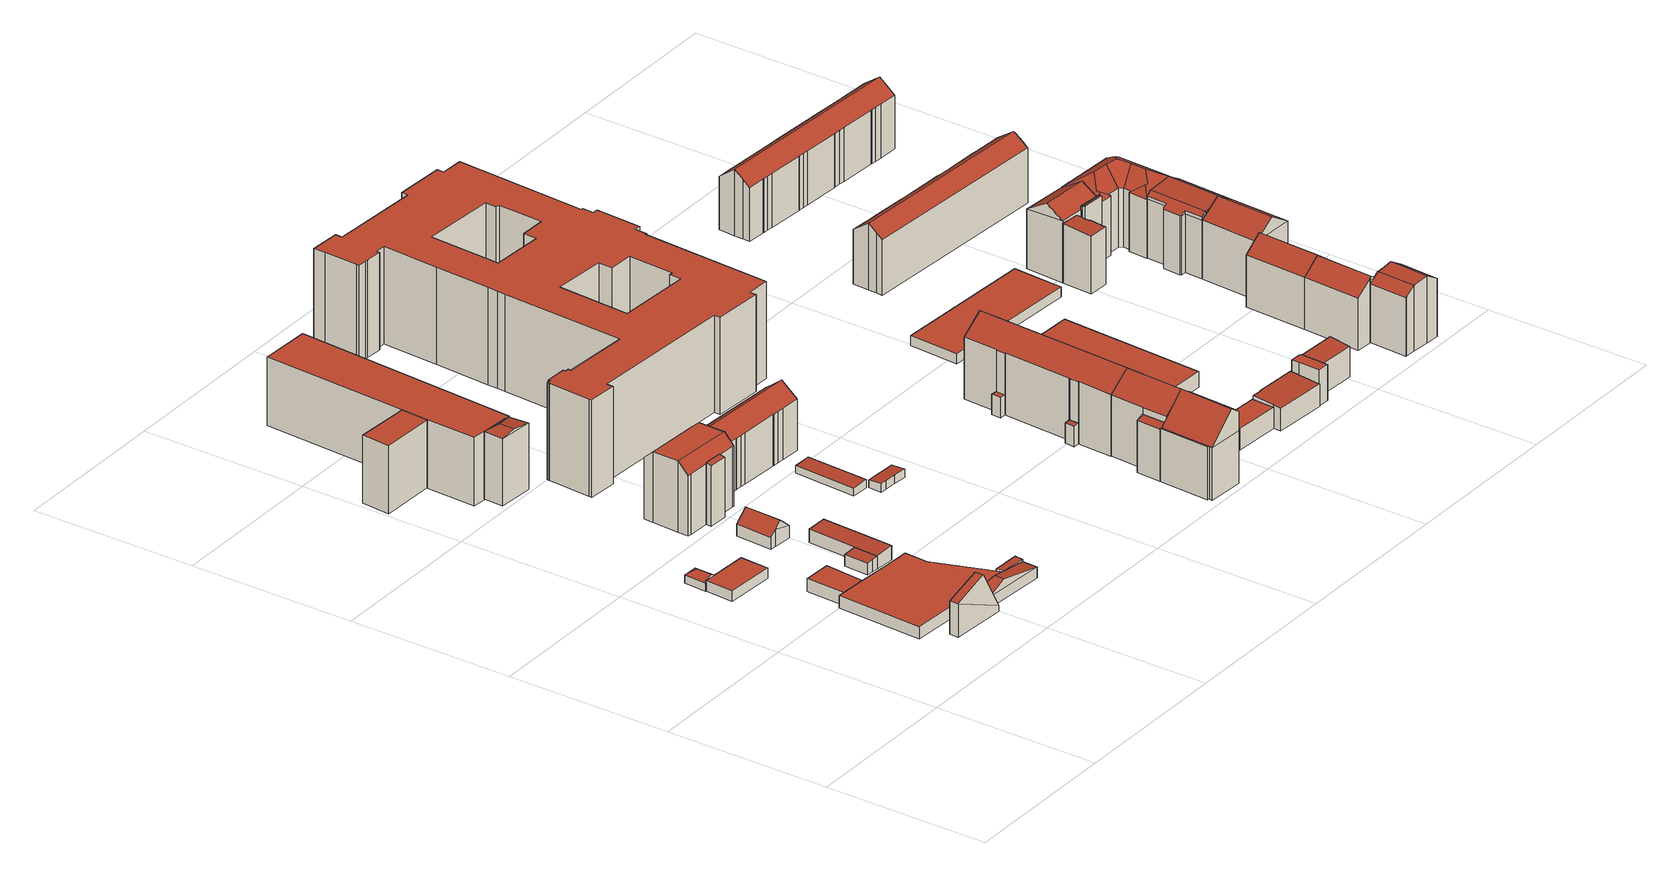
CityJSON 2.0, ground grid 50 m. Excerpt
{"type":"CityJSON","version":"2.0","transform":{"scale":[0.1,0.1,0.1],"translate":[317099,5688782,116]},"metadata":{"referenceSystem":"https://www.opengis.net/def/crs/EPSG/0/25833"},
"CityObjects":{
"building1":{"type":"Building","attributes":{"Dachtyp_tdc":"tdcFreeFormRoof","Gemeindeschluessel":14713000,"Dachneigung":32.57,"QualitaetDacherkennung":17,"Geometrietyp2DReferenz":"3000","function":"31001_2000","roofType":"5000","measuredHeight":3.95},"geometry":[{"type":"MultiSurface","lod":"2","boundaries":[[[0,1,2,3]],[[1,4,5,2]],[[4,6,7,5]],[[6,0,3,7]],[[8,9,6,4]],[[8,4,1]],[[9,8,1,0]],[[9,0,6]],[[3,2,5,7]]],"semantics":{"surfaces":[{"type":"WallSurface"},{"type":"RoofSurface"},{"type":"GroundSurface"}],"values":[0,0,0,0,1,0,1,1,2]}}]},
"building2":{"type":"Building","attributes":{"Dachtyp_tdc":"tdcPolyFlatRoof","Gemeindeschluessel":14713000,"Dachneigung":0,"QualitaetDacherkennung":56,"Geometrietyp2DReferenz":"3000","function":"31001_2000","roofType":"1000","measuredHeight":3.11},"geometry":[{"type":"MultiSurface","lod":"2","boundaries":[[[10,11,12,13]],[[11,14,15,12]],[[14,16,17,15]],[[16,18,19,17]],[[18,10,13,19]],[[18,16,14,11,10]],[[13,12,15,17,19]]],"semantics":{"surfaces":[{"type":"WallSurface"},{"type":"RoofSurface"},{"type":"GroundSurface"}],"values":[0,0,0,0,0,1,2]}}]},
"building3":{"type":"Building","attributes":{"Dachtyp_tdc":"tdcGableRoof","Gemeindeschluessel":14713000,"Dachneigung":61.95,"QualitaetDacherkennung":4,"Geometrietyp2DReferenz":"3000","function":"31001_9998","roofType":"3100","measuredHeight":13.8},"geometry":[{"type":"MultiSurface","lod":"2","boundaries":[[[20,21,22,23]],[[21,24,25,22]],[[24,26,27,25]],[[26,20,23,27]],[[24,21,28]],[[20,26,29]],[[21,20,29,28]],[[26,24,28,29]],[[23,22,25,27]]],"semantics":{"surfaces":[{"type":"WallSurface"},{"type":"RoofSurface"},{"type":"GroundSurface"}],"values":[0,0,0,0,0,0,1,1,2]}}]},
"building4":{"type":"Building","attributes":{"Dachtyp_tdc":"tdcPolyFlatRoof","Gemeindeschluessel":14713000,"Dachneigung":0,"QualitaetDacherkennung":94,"Geometrietyp2DReferenz":"3000","function":"31001_2000","roofType":"1000","measuredHeight":3.96},"geometry":[{"type":"MultiSurface","lod":"2","boundaries":[[[30,31,32,33]],[[31,34,35,32]],[[34,36,37,35]],[[36,30,33,37]],[[36,34,31,30]],[[33,32,35,37]]],"semantics":{"surfaces":[{"type":"WallSurface"},{"type":"RoofSurface"},{"type":"GroundSurface"}],"values":[0,0,0,0,1,2]}}]},
"building5":{"type":"Building","attributes":{"Dachtyp_tdc":"tdcPolyFlatRoof","Gemeindeschluessel":14713000,"Dachneigung":0,"QualitaetDacherkennung":22,"Geometrietyp2DReferenz":"3000","function":"31001_2000","roofType":"1000","measuredHeight":3.74},"geometry":[{"type":"MultiSurface","lod":"2","boundaries":[[[38,39,40,41]],[[39,42,43,40]],[[42,44,45,43]],[[44,46,47,45]],[[46,48,49,47]],[[48,50,51,49]],[[50,52,53,51]],[[52,54,55,53]],[[54,56,57,55]],[[56,38,41,57]],[[56,54,52,50,48,46,44,42,39,38]],[[41,40,43,45,47,49,51,53,55,57]]],"semantics":{"surfaces":[{"type":"WallSurface"},{"type":"RoofSurface"},{"type":"GroundSurface"}],"values":[0,0,0,0,0,0,0,0,0,0,1,2]}}]},
"building6":{"type":"Building","attributes":{"Gemeindeschluessel":14713000,"Geometrietyp2DReferenz":"3000","function":"31001_2000","roofType":"9999"},"children":["building6-1","building6-2"]},
"building6-1":{"type":"BuildingPart","attributes":{"Dachtyp_tdc":"tdcPolyFlatRoof","Dachneigung":5.14,"QualitaetDacherkennung":52,"Geometrietyp2DReferenz":"3000","roofType":"2100","measuredHeight":4.21},"parents":["building6"],"geometry":[{"type":"MultiSurface","lod":"2","boundaries":[[[58,59,60,61,62]],[[63,64,65,66,67]],[[64,58,62,65]],[[64,63,59,58]],[[62,61,66,65]],[[67,60,59,63]],[[67,66,61,60]]],"semantics":{"surfaces":[{"type":"WallSurface"},{"type":"RoofSurface"},{"type":"GroundSurface"},{"type":"ClosureSurface"}],"values":[0,0,0,1,2,0,3]}}]},
"building6-2":{"type":"BuildingPart","attributes":{"Dachtyp_tdc":"tdcHipAndGableRoof","Dachneigung":10.77,"QualitaetDacherkennung":14,"Geometrietyp2DReferenz":"3000","roofType":"5000","measuredHeight":5.88},"parents":["building6"],"geometry":[{"type":"MultiSurface","lod":"2","boundaries":[[[68,67,66,69]],[[60,70,71,61]],[[70,72,73,71]],[[72,68,69,73]],[[60,74,75,76]],[[77,78,76,75]],[[60,76,78,70]],[[70,78,77,72]],[[72,77,75,68]],[[68,75,74,67]],[[67,74,60]],[[69,66,61,71,73]],[[61,66,67,60]]],"semantics":{"surfaces":[{"type":"WallSurface"},{"type":"RoofSurface"},{"type":"GroundSurface"},{"type":"ClosureSurface"}],"values":[0,0,0,0,1,1,1,0,0,0,0,2,3]}}]},
"building7":{"type":"Building","attributes":{"Gemeindeschluessel":14713000,"Geometrietyp2DReferenz":"3000","function":"31001_2000","roofType":"9999"},"children":["building7-1","building7-2"]},
"building7-1":{"type":"BuildingPart","attributes":{"Dachtyp_tdc":"tdcPolyFlatRoof","Dachneigung":4.94,"QualitaetDacherkennung":65,"Geometrietyp2DReferenz":"3000","roofType":"2100","measuredHeight":3.86},"parents":["building7"],"geometry":[{"type":"MultiSurface","lod":"2","boundaries":[[[79,80,81,82]],[[80,83,84,81]],[[83,85,86,84]],[[87,79,82,88]],[[87,85,83,80,79]],[[82,81,84,86,88]],[[88,86,85,87]]],"semantics":{"surfaces":[{"type":"WallSurface"},{"type":"RoofSurface"},{"type":"GroundSurface"},{"type":"ClosureSurface"}],"values":[0,0,0,0,1,2,3]}}]},
"building7-2":{"type":"BuildingPart","attributes":{"Dachtyp_tdc":"tdcPolyFlatRoof","Dachneigung":3.93,"QualitaetDacherkennung":66,"Geometrietyp2DReferenz":"3000","roofType":"2100","measuredHeight":4.31},"parents":["building7"],"geometry":[{"type":"MultiSurface","lod":"2","boundaries":[[[89,90,91,86,85]],[[90,92,93,91]],[[92,94,95,93]],[[94,96,97,95]],[[96,98,87,88,97]],[[98,96,94,92,90,89]],[[86,91,93,95,97,88]],[[85,87,98,89]],[[85,86,88,87]]],"semantics":{"surfaces":[{"type":"WallSurface"},{"type":"RoofSurface"},{"type":"GroundSurface"},{"type":"ClosureSurface"}],"values":[0,0,0,0,0,1,2,0,3]}}]},
"building8":{"type":"Building","attributes":{"name":"Justizzentrum","Dachtyp_tdc":"tdcHipAndGableRoof","Gemeindeschluessel":14713000,"Dachneigung":10.29,"QualitaetDacherkennung":26,"Geometrietyp2DReferenz":"3000","function":"31001_3015","roofType":"5000","measuredHeight":20.93},"geometry":[{"type":"MultiSurface","lod":"2","boundaries":[[[99,100,101,102]],[[100,103,104,101]],[[103,105,106,104]],[[105,99,102,106]],[[103,100,107]],[[99,105,108]],[[100,99,108,107]],[[105,103,107,108]],[[102,101,104,106]]],"semantics":{"surfaces":[{"type":"WallSurface"},{"type":"RoofSurface"},{"type":"GroundSurface"}],"values":[0,0,0,0,1,0,1,1,2]}}]},
"building9":{"type":"Building","attributes":{"Dachtyp_tdc":"tdcFreeFormRoof","Gemeindeschluessel":14713000,"Dachneigung":41.5,"QualitaetDacherkennung":89,"Geometrietyp2DReferenz":"3000","function":"31001_9998","roofType":"5000","measuredHeight":6.89},"geometry":[{"type":"MultiSurface","lod":"2","boundaries":[[[109,110,111,112]],[[110,113,114,111]],[[113,115,116,114]],[[115,117,118,116]],[[117,119,120,118]],[[119,109,112,120]],[[109,119,121,122]],[[110,122,121,117,115,113]],[[110,109,122]],[[119,117,121]],[[112,111,114,116,118,120]]],"semantics":{"surfaces":[{"type":"WallSurface"},{"type":"RoofSurface"},{"type":"GroundSurface"}],"values":[0,0,0,0,0,0,1,1,0,0,2]}}]},
"building10":{"type":"Building","attributes":{"name":"Justizzentrum","Gemeindeschluessel":14713000,"Geometrietyp2DReferenz":"3000","function":"31001_3015","roofType":"9999"},"children":["building10-1","building10-2"]},
"building10-1":{"type":"BuildingPart","attributes":{"Dachtyp_tdc":"tdcPolyFlatRoof","Dachneigung":0,"QualitaetDacherkennung":69,"Geometrietyp2DReferenz":"3000","roofType":"1000","measuredHeight":20.35},"parents":["building10"],"geometry":[{"type":"MultiSurface","lod":"2","boundaries":[[[123,124,125,126]],[[124,127,128,125]],[[127,129,130,128]],[[131,129,127,124,123,132]],[[133,126,125,128,130,134]],[[126,133,132,123]],[[134,130,129,131]],[[133,134,131,132]]],"semantics":{"surfaces":[{"type":"WallSurface"},{"type":"RoofSurface"},{"type":"GroundSurface"},{"type":"ClosureSurface"}],"values":[0,0,0,1,2,3,3,3]}}]},
"building10-2":{"type":"BuildingPart","attributes":{"Dachtyp_tdc":"tdcPolyFlatRoof","Dachneigung":0,"QualitaetDacherkennung":74,"Geometrietyp2DReferenz":"3000","roofType":"1000","measuredHeight":20.53},"parents":["building10"],"geometry":[{"type":"MultiSurface","lod":"2","boundaries":[[[100,135,136,137]],[[135,138,123,126,136]],[[139,140,141,130,129]],[[140,142,143,141]],[[142,144,145,143]],[[144,100,137,145]],[[144,142,140,139,146,147,138,135,100]],[[137,136,126,133,134,130,141,143,145]],[[132,123,138,147]],[[132,133,126,123]],[[131,132,147,146]],[[131,134,133,132]],[[129,131,146,139]],[[129,130,134,131]]],"semantics":{"surfaces":[{"type":"WallSurface"},{"type":"RoofSurface"},{"type":"GroundSurface"},{"type":"ClosureSurface"}],"values":[0,0,0,0,0,0,1,2,0,3,0,3,0,3]}}]},
"building11":{"type":"Building","attributes":{"Gemeindeschluessel":14713000,"Geometrietyp2DReferenz":"3000","function":"31001_9998","roofType":"9999"},"children":["building11-1","building11-2"]},
"building11-1":{"type":"BuildingPart","attributes":{"Dachtyp_tdc":"tdcPolyFlatRoof","Dachneigung":16.47,"QualitaetDacherkennung":40,"Geometrietyp2DReferenz":"3000","roofType":"2100","measuredHeight":18.53},"parents":["building11"],"geometry":[{"type":"MultiSurface","lod":"2","boundaries":[[[148,149,150,151]],[[149,152,150]],[[153,154,155,156,157]],[[154,148,151,155]],[[154,153,149,148]],[[151,150,156,155]],[[157,152,149,153]],[[157,156,150,152]]],"semantics":{"surfaces":[{"type":"WallSurface"},{"type":"RoofSurface"},{"type":"GroundSurface"},{"type":"ClosureSurface"}],"values":[0,0,0,0,1,2,0,3]}}]},
"building11-2":{"type":"BuildingPart","attributes":{"Dachtyp_tdc":"tdcCutGableRoof","Dachneigung":1.04,"QualitaetDacherkennung":56,"Geometrietyp2DReferenz":"3000","roofType":"9999","measuredHeight":21.29},"parents":["building11"],"geometry":[{"type":"MultiSurface","lod":"2","boundaries":[[[158,159,160,161]],[[159,162,163,160]],[[162,157,156,163]],[[152,164,165,150]],[[164,166,167,165]],[[166,168,169,167]],[[168,170,171,169]],[[170,172,173,171]],[[172,174,175,173]],[[174,176,177,175]],[[176,178,179,177]],[[178,180,181,179]],[[180,182,183,181]],[[182,184,185,183]],[[184,158,161,185]],[[180,178,176,174,172,170]],[[168,166,164,152,157,162,159,158,184]],[[170,168,184,182,180]],[[161,160,163,156,150,165,167,169,171,173,175,177,179,181,183,185]],[[152,150,156,157]]],"semantics":{"surfaces":[{"type":"WallSurface"},{"type":"RoofSurface"},{"type":"GroundSurface"},{"type":"ClosureSurface"}],"values":[0,0,0,0,0,0,0,0,0,0,0,0,0,0,0,1,1,1,2,3]}}]},
"building12":{"type":"Building","attributes":{"Dachtyp_tdc":"tdcGableRoof","Gemeindeschluessel":14713000,"Dachneigung":37.28,"QualitaetDacherkennung":69,"Geometrietyp2DReferenz":"3000","function":"31001_9998","roofType":"3100","measuredHeight":19.17},"geometry":[{"type":"MultiSurface","lod":"2","boundaries":[[[186,187,188,189]],[[187,190,191,188]],[[190,192,193,191]],[[192,194,195,193]],[[194,196,197,195]],[[196,198,199,197]],[[198,200,201,199]],[[200,202,203,201]],[[202,204,205,203]],[[204,206,207,205]],[[206,208,209,207]],[[208,210,211,209]],[[210,212,213,211]],[[212,214,215,213]],[[214,216,217,215]],[[216,186,189,217]],[[212,210,208,206,204,202]],[[202,200,198,196,194,192,190,187,186,216,214,212]],[[189,188,191,193,195,197,199,201,203,205,207,209,211,213,215,217]]],"semantics":{"surfaces":[{"type":"WallSurface"},{"type":"RoofSurface"},{"type":"GroundSurface"}],"values":[0,0,0,0,0,0,0,0,0,0,0,0,0,0,0,0,1,1,2]}}]},
"building13":{"type":"Building","attributes":{"Dachtyp_tdc":"tdcPolyFlatRoof","Gemeindeschluessel":14713000,"Dachneigung":2.73,"QualitaetDacherkennung":81,"Geometrietyp2DReferenz":"3000","function":"31001_9998","roofType":"2100","measuredHeight":2.54},"geometry":[{"type":"MultiSurface","lod":"2","boundaries":[[[218,219,220,221]],[[219,222,223,220]],[[222,224,225,223]],[[224,218,221,225]],[[224,222,219,218]],[[221,220,223,225]]],"semantics":{"surfaces":[{"type":"WallSurface"},{"type":"RoofSurface"},{"type":"GroundSurface"}],"values":[0,0,0,0,1,2]}}]},
"building14":{"type":"Building","attributes":{"Dachtyp_tdc":"tdcPolyFlatRoof","Gemeindeschluessel":14713000,"Dachneigung":4.47,"QualitaetDacherkennung":65,"Geometrietyp2DReferenz":"3000","function":"31001_9998","roofType":"2100","measuredHeight":2.62},"geometry":[{"type":"MultiSurface","lod":"2","boundaries":[[[226,227,228,229]],[[227,230,231,228]],[[230,232,233,231]],[[232,234,235,233]],[[234,236,237,235]],[[236,226,229,237]],[[236,234,232,230,227,226]],[[229,228,231,233,235,237]]],"semantics":{"surfaces":[{"type":"WallSurface"},{"type":"RoofSurface"},{"type":"GroundSurface"}],"values":[0,0,0,0,0,0,1,2]}}]},
"building15":{"type":"Building","attributes":{"name":"Land- und Amtsgericht","Dachtyp_tdc":"tdcPolyFlatRoof","Gemeindeschluessel":14713000,"Dachneigung":0,"QualitaetDacherkennung":39,"Geometrietyp2DReferenz":"3000","function":"31001_3015","roofType":"1000","measuredHeight":29.08},"geometry":[{"type":"MultiSurface","lod":"2","boundaries":[[[238,239,240,241]],[[239,242,243,240]],[[242,244,245,243]],[[244,246,247,245]],[[246,248,249,247]],[[248,250,251,249]],[[252,253,254,255]],[[253,256,257,254]],[[256,258,259,257]],[[258,260,261,259]],[[260,262,263,261]],[[262,264,265,263]],[[264,266,267,265]],[[266,252,255,267]],[[250,268,269,251]],[[268,270,271,269]],[[270,272,273,271]],[[272,274,275,273]],[[274,276,277,275]],[[276,278,279,277]],[[278,280,281,279]],[[282,283,284,285]],[[283,286,287,284]],[[286,288,289,287]],[[288,290,291,289]],[[290,292,293,291]],[[292,294,295,293]],[[294,296,297,295]],[[296,282,285,297]],[[280,298,299,281]],[[298,300,301,299]],[[300,302,303,301]],[[302,304,305,303]],[[304,306,307,305]],[[306,308,309,307]],[[308,310,311,309]],[[310,312,313,311]],[[312,314,315,313]],[[314,316,317,315]],[[316,318,319,317]],[[318,320,321,319]],[[320,322,323,321]],[[322,324,325,323]],[[324,326,327,325]],[[326,328,329,327]],[[328,330,331,329]],[[330,332,333,331]],[[332,334,335,333]],[[334,336,337,335]],[[336,338,339,337]],[[338,340,341,339]],[[340,342,343,341]],[[342,344,345,343]],[[344,346,347,345]],[[346,348,349,347]],[[348,350,351,349]],[[350,352,353,351]],[[352,354,355,353]],[[354,356,357,355]],[[356,358,359,357]],[[358,360,361,359]],[[360,362,363,361]],[[362,238,241,363]],[[362,360,358,356,354,352,350,348,346,344,342,340,338,336,334,332,330,328,326,324,322,320,318,316,314,312,310,308,306,304,302,300,298,280,278,276,274,272,270,268,250,248,246,244,242,239,238],[282,296,294,292,290,288,286,283],[252,266,264,262,260,258,256,253]],[[241,240,243,245,247,249,251,269,271,273,275,277,279,281,299,301,303,305,307,309,311,313,315,317,319,321,323,325,327,329,331,333,335,337,339,341,343,345,347,349,351,353,355,357,359,361,363],[255,254,257,259,261,263,265,267],[285,284,287,289,291,293,295,297]]],"semantics":{"surfaces":[{"type":"WallSurface"},{"type":"RoofSurface"},{"type":"GroundSurface"}],"values":[0,0,0,0,0,0,0,0,0,0,0,0,0,0,0,0,0,0,0,0,0,0,0,0,0,0,0,0,0,0,0,0,0,0,0,0,0,0,0,0,0,0,0,0,0,0,0,0,0,0,0,0,0,0,0,0,0,0,0,0,0,0,0,1,2]}}]},
"building16":{"type":"Building","attributes":{"Gemeindeschluessel":14713000,"Geometrietyp2DReferenz":"3000","function":"31001_9998","roofType":"9999"},"children":["building16-1","building16-2","building16-3","building16-4"]},
"building16-1":{"type":"BuildingPart","attributes":{"Dachtyp_tdc":"tdcPolyFlatRoof","Dachneigung":0,"QualitaetDacherkennung":53,"Geometrietyp2DReferenz":"3000","roofType":"1000","measuredHeight":15.8},"parents":["building16"],"geometry":[{"type":"MultiSurface","lod":"2","boundaries":[[[364,365,366,367]],[[364,368,369,365]],[[368,370,371,369]],[[370,368,364,367]],[[366,365,369,371]],[[370,367,366,371]]],"semantics":{"surfaces":[{"type":"WallSurface"},{"type":"RoofSurface"},{"type":"GroundSurface"},{"type":"ClosureSurface"}],"values":[0,0,0,1,2,3]}}]},
"building16-2":{"type":"BuildingPart","attributes":{"Dachtyp_tdc":"tdcPolyFlatRoof","Dachneigung":39.69,"QualitaetDacherkennung":73,"Geometrietyp2DReferenz":"3000","roofType":"2100","measuredHeight":21.31},"parents":["building16"],"geometry":[{"type":"MultiSurface","lod":"2","boundaries":[[[372,373,374,375]],[[376,377,378,379]],[[376,372,375,377]],[[376,379,373,372]],[[375,374,378,377]],[[379,378,374,373]]],"semantics":{"surfaces":[{"type":"WallSurface"},{"type":"RoofSurface"},{"type":"GroundSurface"},{"type":"ClosureSurface"}],"values":[0,0,0,1,2,3]}}]},
"building16-3":{"type":"BuildingPart","attributes":{"Dachtyp_tdc":"tdcGableRoof","Dachneigung":43.77,"QualitaetDacherkennung":43,"Geometrietyp2DReferenz":"3000","roofType":"3100","measuredHeight":23.69},"parents":["building16"],"geometry":[{"type":"MultiSurface","lod":"2","boundaries":[[[370,380,381,371]],[[382,383,384,385]],[[383,386,387,384]],[[386,367,366,387]],[[367,386,388,389,370]],[[390,391,389,388,392]],[[382,393,390,392,383]],[[383,392,388,386]],[[370,389,391,394,380]],[[366,371,381,385,384,387]],[[370,371,366,367]],[[385,381,380,382]],[[390,393,394,391]],[[380,394,393,382]]],"semantics":{"surfaces":[{"type":"WallSurface"},{"type":"RoofSurface"},{"type":"GroundSurface"},{"type":"ClosureSurface"}],"values":[0,0,0,0,1,1,0,0,0,2,3,3,0,3]}}]},
"building16-4":{"type":"BuildingPart","attributes":{"Dachtyp_tdc":"tdcFreeFormRoof","Dachneigung":54.14,"QualitaetDacherkennung":86,"Geometrietyp2DReferenz":"3000","roofType":"5000","measuredHeight":21.6},"parents":["building16"],"geometry":[{"type":"MultiSurface","lod":"2","boundaries":[[[395,393,382,385,396]],[[394,379,378,381,380]],[[397,379,394]],[[398,397,394,393]],[[398,393,395]],[[397,398,395,373,379]],[[396,385,381,378,374]],[[380,381,385,382]],[[380,382,393,394]],[[396,374,373,395]],[[374,378,379,373]]],"semantics":{"surfaces":[{"type":"WallSurface"},{"type":"RoofSurface"},{"type":"GroundSurface"},{"type":"ClosureSurface"}],"values":[0,0,1,1,1,1,2,3,3,0,3]}}]},
"building17":{"type":"Building","attributes":{"Gemeindeschluessel":14713000,"Geometrietyp2DReferenz":"3000","function":"31001_9998","roofType":"9999"},"children":["building17-1","building17-2"]},
"building17-1":{"type":"BuildingPart","attributes":{"Dachtyp_tdc":"tdcGableRoof","Dachneigung":36.56,"QualitaetDacherkennung":81,"Geometrietyp2DReferenz":"3000","roofType":"3100","measuredHeight":23.37},"parents":["building17"],"geometry":[{"type":"MultiSurface","lod":"2","boundaries":[[[399,400,401,402,403]],[[400,404,405,401]],[[404,406,407,405]],[[406,408,377,407]],[[408,409,410,411,377]],[[408,406,404,412,413]],[[400,399,409,413,412]],[[400,412,404]],[[408,413,409]],[[411,402,401,405,407,377]],[[399,403,410,409]],[[403,402,411,410]]],"semantics":{"surfaces":[{"type":"WallSurface"},{"type":"RoofSurface"},{"type":"GroundSurface"},{"type":"ClosureSurface"}],"values":[0,0,0,0,0,1,1,0,0,2,0,3]}}]},
"building17-2":{"type":"BuildingPart","attributes":{"Dachtyp_tdc":"tdcPolyFlatRoof","Dachneigung":15.18,"QualitaetDacherkennung":68,"Geometrietyp2DReferenz":"3000","roofType":"2100","measuredHeight":16.39},"parents":["building17"],"geometry":[{"type":"MultiSurface","lod":"2","boundaries":[[[414,403,402,415]],[[410,416,369,411]],[[416,414,415,369]],[[416,410,403,414]],[[415,402,411,369]],[[411,402,403,410]]],"semantics":{"surfaces":[{"type":"WallSurface"},{"type":"RoofSurface"},{"type":"GroundSurface"},{"type":"ClosureSurface"}],"values":[0,0,0,1,2,3]}}]},
"building18":{"type":"Building","attributes":{"Gemeindeschluessel":14713000,"Geometrietyp2DReferenz":"3000","function":"31001_9998","roofType":"9999"},"children":["building18-1","building18-2","building18-3"]},
"building18-1":{"type":"BuildingPart","attributes":{"Dachtyp_tdc":"tdcGableRoof","Dachneigung":36.52,"QualitaetDacherkennung":79,"Geometrietyp2DReferenz":"3000","roofType":"3100","measuredHeight":23.46},"parents":["building18"],"geometry":[{"type":"MultiSurface","lod":"2","boundaries":[[[417,412,418,419]],[[412,400,420,418]],[[400,421,422,420]],[[421,423,424,425,422]],[[426,427,428,429,430]],[[427,431,432,428]],[[431,433,434,435,432]],[[436,437,438,439]],[[437,440,441,438]],[[440,442,443,441]],[[442,444,445,443]],[[444,446,447,445]],[[446,417,419,447]],[[442,440,437,436,433,431,427,426,423,421,400,412]],[[412,417,446,444,442]],[[419,418,420,422,425,429,428,432,435,438,441,443,445,447]],[[430,424,423,426]],[[430,429,425,424]],[[439,434,433,436]],[[439,438,435,434]]],"semantics":{"surfaces":[{"type":"WallSurface"},{"type":"RoofSurface"},{"type":"GroundSurface"},{"type":"ClosureSurface"}],"values":[0,0,0,0,0,0,0,0,0,0,0,0,0,1,1,2,0,3,0,3]}}]},
"building18-2":{"type":"BuildingPart","attributes":{"Dachtyp_tdc":"tdcPolyFlatRoof","Dachneigung":0,"QualitaetDacherkennung":53,"Geometrietyp2DReferenz":"3000","roofType":"1000","measuredHeight":6.08},"parents":["building18"],"geometry":[{"type":"MultiSurface","lod":"2","boundaries":[[[434,448,449,435]],[[448,450,451,449]],[[450,439,438,451]],[[439,450,448,434]],[[435,449,451,438]],[[435,438,439,434]]],"semantics":{"surfaces":[{"type":"WallSurface"},{"type":"RoofSurface"},{"type":"GroundSurface"},{"type":"ClosureSurface"}],"values":[0,0,0,1,2,3]}}]},
"building18-3":{"type":"BuildingPart","attributes":{"Dachtyp_tdc":"tdcPolyFlatRoof","Dachneigung":3.25,"QualitaetDacherkennung":62,"Geometrietyp2DReferenz":"3000","roofType":"2100","measuredHeight":6.14},"parents":["building18"],"geometry":[{"type":"MultiSurface","lod":"2","boundaries":[[[424,452,453,425]],[[452,454,455,453]],[[454,430,429,455]],[[430,454,452,424]],[[425,453,455,429]],[[425,429,430,424]]],"semantics":{"surfaces":[{"type":"WallSurface"},{"type":"RoofSurface"},{"type":"GroundSurface"},{"type":"ClosureSurface"}],"values":[0,0,0,1,2,3]}}]},
"building19":{"type":"Building","attributes":{"Dachtyp_tdc":"tdcPolyFlatRoof","Gemeindeschluessel":14713000,"Dachneigung":0,"QualitaetDacherkennung":69,"Geometrietyp2DReferenz":"3000","function":"31001_2000","roofType":"1000","measuredHeight":4.11},"geometry":[{"type":"MultiSurface","lod":"2","boundaries":[[[456,457,458,459]],[[457,460,461,458]],[[460,462,463,461]],[[462,464,465,463]],[[464,466,467,465]],[[466,456,459,467]],[[466,464,462,460,457,456]],[[459,458,461,463,465,467]]],"semantics":{"surfaces":[{"type":"WallSurface"},{"type":"RoofSurface"},{"type":"GroundSurface"}],"values":[0,0,0,0,0,0,1,2]}}]},
"building20":{"type":"Building","attributes":{"Dachtyp_tdc":"tdcPolyFlatRoof","Gemeindeschluessel":14713000,"Dachneigung":0,"QualitaetDacherkennung":68,"Geometrietyp2DReferenz":"3000","function":"31001_9998","roofType":"1000","measuredHeight":6.44},"geometry":[{"type":"MultiSurface","lod":"2","boundaries":[[[468,469,470,471]],[[469,472,473,470]],[[472,474,475,473]],[[474,476,477,475]],[[476,478,479,477]],[[478,468,471,479]],[[478,476,474,472,469,468]],[[471,470,473,475,477,479]]],"semantics":{"surfaces":[{"type":"WallSurface"},{"type":"RoofSurface"},{"type":"GroundSurface"}],"values":[0,0,0,0,0,0,1,2]}}]},
"building21":{"type":"Building","attributes":{"Gemeindeschluessel":14713000,"Geometrietyp2DReferenz":"3000","function":"31001_2000","roofType":"9999"},"children":["building21-1","building21-2"]},
"building21-1":{"type":"BuildingPart","attributes":{"Dachtyp_tdc":"tdcPolyFlatRoof","Dachneigung":0,"QualitaetDacherkennung":75,"Geometrietyp2DReferenz":"3000","roofType":"1000","measuredHeight":4.84},"parents":["building21"],"geometry":[{"type":"MultiSurface","lod":"2","boundaries":[[[460,480,481,482,483]],[[484,462,485,486,487]],[[462,460,483,485]],[[462,484,480,460]],[[483,482,486,485]],[[487,481,480,484]],[[487,486,482,481]]],"semantics":{"surfaces":[{"type":"WallSurface"},{"type":"RoofSurface"},{"type":"GroundSurface"},{"type":"ClosureSurface"}],"values":[0,0,0,1,2,0,3]}}]},
"building21-2":{"type":"BuildingPart","attributes":{"Dachtyp_tdc":"tdcPolyFlatRoof","Dachneigung":0,"QualitaetDacherkennung":73,"Geometrietyp2DReferenz":"3000","roofType":"1000","measuredHeight":4.79},"parents":["building21"],"geometry":[{"type":"MultiSurface","lod":"2","boundaries":[[[481,488,489,482]],[[488,490,491,489]],[[490,492,493,491]],[[492,487,486,493]],[[487,492,490,488,481]],[[482,489,491,493,486]],[[482,486,487,481]]],"semantics":{"surfaces":[{"type":"WallSurface"},{"type":"RoofSurface"},{"type":"GroundSurface"},{"type":"ClosureSurface"}],"values":[0,0,0,0,1,2,3]}}]},
"building22":{"type":"Building","attributes":{"Dachtyp_tdc":"tdcPolyFlatRoof","Gemeindeschluessel":14713000,"Dachneigung":3.65,"QualitaetDacherkennung":58,"Geometrietyp2DReferenz":"3000","function":"31001_9998","roofType":"2100","measuredHeight":7.46},"geometry":[{"type":"MultiSurface","lod":"2","boundaries":[[[494,495,496,497]],[[495,498,499,496]],[[498,500,501,499]],[[500,502,503,501]],[[502,504,505,503]],[[504,506,507,505]],[[506,508,509,507]],[[508,510,511,509]],[[510,512,513,511]],[[512,514,515,513]],[[514,494,497,515]],[[514,512,510,508,506,504,502,500,498,495,494]],[[497,496,499,501,503,505,507,509,511,513,515]]],"semantics":{"surfaces":[{"type":"WallSurface"},{"type":"RoofSurface"},{"type":"GroundSurface"}],"values":[0,0,0,0,0,0,0,0,0,0,0,1,2]}}]},
"building23":{"type":"Building","attributes":{"Dachtyp_tdc":"tdcPolyFlatRoof","Gemeindeschluessel":14713000,"Dachneigung":0,"QualitaetDacherkennung":86,"Geometrietyp2DReferenz":"3000","function":"31001_2000","roofType":"1000","measuredHeight":4.71},"geometry":[{"type":"MultiSurface","lod":"2","boundaries":[[[516,517,518,519]],[[517,520,521,518]],[[520,522,523,521]],[[522,516,519,523]],[[522,520,517,516]],[[519,518,521,523]]],"semantics":{"surfaces":[{"type":"WallSurface"},{"type":"RoofSurface"},{"type":"GroundSurface"}],"values":[0,0,0,0,1,2]}}]},
"building24":{"type":"Building","attributes":{"Dachtyp_tdc":"tdcPolyFlatRoof","Gemeindeschluessel":14713000,"Dachneigung":0,"QualitaetDacherkennung":78,"Geometrietyp2DReferenz":"3000","function":"31001_9998","roofType":"1000","measuredHeight":10.76},"geometry":[{"type":"MultiSurface","lod":"2","boundaries":[[[524,525,526,527]],[[525,528,529,526]],[[528,530,531,529]],[[530,532,533,531]],[[532,534,535,533]],[[534,524,527,535]],[[534,532,530,528,525,524]],[[527,526,529,531,533,535]]],"semantics":{"surfaces":[{"type":"WallSurface"},{"type":"RoofSurface"},{"type":"GroundSurface"}],"values":[0,0,0,0,0,0,1,2]}}]},
"building25":{"type":"Building","attributes":{"Dachtyp_tdc":"tdcPolyFlatRoof","Gemeindeschluessel":14713000,"Dachneigung":7.2,"QualitaetDacherkennung":58,"Geometrietyp2DReferenz":"3000","function":"31001_9998","roofType":"2100","measuredHeight":9.99},"geometry":[{"type":"MultiSurface","lod":"2","boundaries":[[[536,537,538,539]],[[537,540,541,538]],[[540,542,543,541]],[[542,536,539,543]],[[542,540,537,536]],[[539,538,541,543]]],"semantics":{"surfaces":[{"type":"WallSurface"},{"type":"RoofSurface"},{"type":"GroundSurface"}],"values":[0,0,0,0,1,2]}}]},
"building26":{"type":"Building","attributes":{"Dachtyp_tdc":"tdcPolyFlatRoof","Gemeindeschluessel":14713000,"Dachneigung":0,"QualitaetDacherkennung":36,"Geometrietyp2DReferenz":"3000","function":"31001_2000","roofType":"1000","measuredHeight":3},"geometry":[{"type":"MultiSurface","lod":"2","boundaries":[[[544,545,546,547]],[[545,548,549,546]],[[548,550,551,549]],[[550,544,547,551]],[[550,548,545,544]],[[547,546,549,551]]],"semantics":{"surfaces":[{"type":"WallSurface"},{"type":"RoofSurface"},{"type":"GroundSurface"}],"values":[0,0,0,0,1,2]}}]},
"building27":{"type":"Building","attributes":{"Dachtyp_tdc":"tdcFreeFormRoof","Gemeindeschluessel":14713000,"Dachneigung":36.74,"QualitaetDacherkennung":91,"Geometrietyp2DReferenz":"3000","function":"31001_9998","roofType":"5000","measuredHeight":19.69},"geometry":[{"type":"MultiSurface","lod":"2","boundaries":[[[552,553,554,555]],[[553,556,557,554]],[[556,558,559,557]],[[558,560,561,559]],[[560,562,563,561]],[[562,552,555,563]],[[558,556,553,564,565,560]],[[552,562,565,564]],[[553,552,564]],[[562,560,565]],[[555,554,557,559,561,563]]],"semantics":{"surfaces":[{"type":"WallSurface"},{"type":"RoofSurface"},{"type":"GroundSurface"}],"values":[0,0,0,0,0,0,1,1,0,0,2]}}]},
"building28":{"type":"Building","attributes":{"Dachtyp_tdc":"tdcCutGableRoof","Gemeindeschluessel":14713000,"Dachneigung":4.79,"QualitaetDacherkennung":78,"Geometrietyp2DReferenz":"3000","function":"31001_9998","roofType":"9999","measuredHeight":20.09},"geometry":[{"type":"MultiSurface","lod":"2","boundaries":[[[566,567,568,569]],[[567,570,571,568]],[[570,572,573,571]],[[572,574,575,573]],[[574,576,577,575]],[[576,578,579,577]],[[578,580,581,579]],[[580,582,583,581]],[[582,584,585,583]],[[584,586,587,585]],[[586,566,569,587]],[[570,567,566,586]],[[582,580,578,576,574,572]],[[586,584,582,572,570]],[[569,568,571,573,575,577,579,581,583,585,587]]],"semantics":{"surfaces":[{"type":"WallSurface"},{"type":"RoofSurface"},{"type":"GroundSurface"}],"values":[0,0,0,0,0,0,0,0,0,0,0,1,1,1,2]}}]},
"building29":{"type":"Building","attributes":{"Dachtyp_tdc":"tdcGableRoof","Gemeindeschluessel":14713000,"Dachneigung":37.29,"QualitaetDacherkennung":92,"Geometrietyp2DReferenz":"3000","function":"31001_9998","roofType":"3100","measuredHeight":19.78},"geometry":[{"type":"MultiSurface","lod":"2","boundaries":[[[560,588,589,561]],[[588,590,591,589]],[[590,562,563,591]],[[562,560,561,563]],[[590,588,592]],[[560,562,593]],[[588,560,593,592]],[[562,590,592,593]],[[561,589,591,563]]],"semantics":{"surfaces":[{"type":"WallSurface"},{"type":"RoofSurface"},{"type":"GroundSurface"}],"values":[0,0,0,0,0,0,1,1,2]}}]},
"building30":{"type":"Building","attributes":{"Gemeindeschluessel":14713000,"Geometrietyp2DReferenz":"3000","function":"31001_9998","roofType":"9999"},"children":["building30-1","building30-2","building30-3"]},
"building30-1":{"type":"BuildingPart","attributes":{"Dachtyp_tdc":"tdcGableRoof","Dachneigung":32.22,"QualitaetDacherkennung":66,"Geometrietyp2DReferenz":"3000","roofType":"3100","measuredHeight":21.88},"parents":["building30"],"geometry":[{"type":"MultiSurface","lod":"2","boundaries":[[[594,595,596,597]],[[595,598,599,596]],[[600,594,597,601,602]],[[598,595,603]],[[594,600,604]],[[595,594,604,603]],[[600,605,598,603,604]],[[597,596,599,606,607,601]],[[607,606,605,600,602,608]],[[602,601,607,608]],[[606,599,598,605]]],"semantics":{"surfaces":[{"type":"WallSurface"},{"type":"RoofSurface"},{"type":"GroundSurface"},{"type":"ClosureSurface"}],"values":[0,0,0,0,0,1,1,2,0,3,3]}}]},
"building30-2":{"type":"BuildingPart","attributes":{"Dachtyp_tdc":"tdcPolyFlatRoof","Dachneigung":3.33,"QualitaetDacherkennung":57,"Geometrietyp2DReferenz":"3000","roofType":"2100","measuredHeight":17.79},"parents":["building30"],"geometry":[{"type":"MultiSurface","lod":"2","boundaries":[[[608,609,610,607]],[[609,611,612,610]],[[611,613,614,612]],[[613,615,616,614]],[[615,602,601,616]],[[615,613,611,609,608,602]],[[601,607,610,612,614,616]],[[608,607,601,602]]],"semantics":{"surfaces":[{"type":"WallSurface"},{"type":"RoofSurface"},{"type":"GroundSurface"},{"type":"ClosureSurface"}],"values":[0,0,0,0,0,1,2,3]}}]},
"building30-3":{"type":"BuildingPart","attributes":{"Dachtyp_tdc":"tdcFreeFormRoof","Dachneigung":15.85,"QualitaetDacherkennung":12,"Geometrietyp2DReferenz":"3000","roofType":"5000","measuredHeight":19.88},"parents":["building30"],"geometry":[{"type":"MultiSurface","lod":"2","boundaries":[[[617,618,619,620]],[[618,621,622,619]],[[621,623,605,606,622]],[[624,617,620,599,598]],[[625,626,627,624,623]],[[625,623,621]],[[626,625,621,618]],[[627,626,618,617]],[[627,617,624]],[[620,619,622,606,599]],[[598,605,623,624]],[[599,606,605,598]]],"semantics":{"surfaces":[{"type":"WallSurface"},{"type":"RoofSurface"},{"type":"GroundSurface"},{"type":"ClosureSurface"}],"values":[0,0,0,0,1,1,1,1,1,2,0,3]}}]},
"building31":{"type":"Building","attributes":{"Dachtyp_tdc":"tdcFreeFormRoof","Gemeindeschluessel":14713000,"Dachneigung":35.64,"QualitaetDacherkennung":75,"Geometrietyp2DReferenz":"3000","function":"31001_9998","roofType":"5000","measuredHeight":19.77},"geometry":[{"type":"MultiSurface","lod":"2","boundaries":[[[628,629,630,631]],[[629,632,633,630]],[[632,634,635,633]],[[634,636,637,635]],[[636,638,639,637]],[[638,640,641,639]],[[640,642,643,641]],[[642,644,645,643]],[[644,646,647,645]],[[646,648,649,647]],[[648,650,651,649]],[[650,652,653,651]],[[652,654,655,653]],[[654,656,657,655]],[[656,658,659,657]],[[658,660,661,659]],[[660,662,663,661]],[[662,664,665,663]],[[664,628,631,665]],[[666,660,658,656,654,652,650,648,646,644,642,640,638,636,634]],[[628,664,662,666,634,632,629]],[[662,660,666]],[[631,630,633,635,637,639,641,643,645,647,649,651,653,655,657,659,661,663,665]]],"semantics":{"surfaces":[{"type":"WallSurface"},{"type":"RoofSurface"},{"type":"GroundSurface"}],"values":[0,0,0,0,0,0,0,0,0,0,0,0,0,0,0,0,0,0,0,1,1,0,2]}}]},
"building32":{"type":"Building","attributes":{"Dachtyp_tdc":"tdcGableRoof","Gemeindeschluessel":14713000,"Dachneigung":33.07,"QualitaetDacherkennung":83,"Geometrietyp2DReferenz":"3000","function":"31001_9998","roofType":"3100","measuredHeight":21.86},"geometry":[{"type":"MultiSurface","lod":"2","boundaries":[[[667,668,669,670]],[[668,671,672,669]],[[671,673,674,672]],[[673,667,670,674]],[[671,668,675]],[[667,673,676]],[[668,667,676,675]],[[673,671,675,676]],[[670,669,672,674]]],"semantics":{"surfaces":[{"type":"WallSurface"},{"type":"RoofSurface"},{"type":"GroundSurface"}],"values":[0,0,0,0,0,0,1,1,2]}}]},
"building33":{"type":"Building","attributes":{"Dachtyp_tdc":"tdcFreeFormRoof","Gemeindeschluessel":14713000,"Dachneigung":4.66,"QualitaetDacherkennung":67,"Geometrietyp2DReferenz":"3000","function":"31001_9998","roofType":"5000","measuredHeight":20.15},"geometry":[{"type":"MultiSurface","lod":"2","boundaries":[[[677,678,679,680]],[[678,681,682,679]],[[681,683,684,682]],[[683,685,686,684]],[[685,687,688,686]],[[687,689,690,688]],[[689,691,692,690]],[[691,693,694,692]],[[693,695,696,694]],[[695,697,698,696]],[[697,699,700,698]],[[699,701,702,700]],[[701,703,704,702]],[[703,677,680,704]],[[705,706,707,708]],[[709,710,711,712,713,714,681,715,716,717]],[[708,707,710,709]],[[701,709,717,703]],[[703,717,716,677]],[[699,708,709,701]],[[677,716,715,678]],[[678,715,681]],[[681,714,683]],[[683,714,713,685]],[[687,712,711,689]],[[685,713,712,687]],[[689,711,710,691]],[[691,710,707,693]],[[697,705,708,699]],[[693,707,706,695]],[[695,706,705,697]],[[680,679,682,684,686,688,690,692,694,696,698,700,702,704]]],"semantics":{"surfaces":[{"type":"WallSurface"},{"type":"RoofSurface"},{"type":"GroundSurface"}],"values":[0,0,0,0,0,0,0,0,0,0,0,0,0,0,1,1,1,0,0,0,0,0,0,0,0,0,0,0,0,0,0,2]}}]},
"building34":{"type":"Building","attributes":{"Dachtyp_tdc":"tdcGableRoof","Gemeindeschluessel":14713000,"Dachneigung":36.96,"QualitaetDacherkennung":85,"Geometrietyp2DReferenz":"3000","function":"31001_9998","roofType":"3100","measuredHeight":19.81},"geometry":[{"type":"MultiSurface","lod":"2","boundaries":[[[718,719,720,721]],[[719,722,723,720]],[[722,724,725,723]],[[724,726,727,725]],[[726,728,729,727]],[[728,730,731,729]],[[730,732,733,731]],[[732,734,735,733]],[[734,736,737,735]],[[736,738,739,737]],[[738,740,741,739]],[[740,742,743,741]],[[742,744,745,743]],[[744,746,747,745]],[[746,748,749,747]],[[748,750,751,749]],[[750,752,753,751]],[[752,754,755,753]],[[754,756,757,755]],[[756,758,759,757]],[[758,760,761,759]],[[760,762,763,761]],[[762,764,765,763]],[[764,766,767,765]],[[766,768,769,767]],[[768,770,771,769]],[[770,772,773,771]],[[772,774,775,773]],[[774,776,777,775]],[[776,778,779,777]],[[778,780,781,779]],[[780,782,783,781]],[[782,784,785,783]],[[784,786,787,785]],[[786,788,789,787]],[[788,790,791,789]],[[790,718,721,791]],[[786,784,782,780,778,776,774,772,770,768,766,764,762,760,758,756]],[[756,754,752,750,748,746,744,742,740,738,736,734,732,730,728,726,724,722,719,718,790,788,786]],[[721,720,723,725,727,729,731,733,735,737,739,741,743,745,747,749,751,753,755,757,759,761,763,765,767,769,771,773,775,777,779,781,783,785,787,789,791]]],"semantics":{"surfaces":[{"type":"WallSurface"},{"type":"RoofSurface"},{"type":"GroundSurface"}],"values":[0,0,0,0,0,0,0,0,0,0,0,0,0,0,0,0,0,0,0,0,0,0,0,0,0,0,0,0,0,0,0,0,0,0,0,0,0,1,1,2]}}]},
"building35":{"type":"Building","attributes":{"Dachtyp_tdc":"tdcFreeFormRoof","Gemeindeschluessel":14713000,"Dachneigung":31.93,"QualitaetDacherkennung":23,"Geometrietyp2DReferenz":"3000","function":"31001_9998","roofType":"5000","measuredHeight":22.27},"geometry":[{"type":"MultiSurface","lod":"2","boundaries":[[[792,793,794,795]],[[793,796,797,794]],[[796,798,799,797]],[[798,800,801,799]],[[800,802,803,801]],[[802,804,805,803]],[[804,806,807,805]],[[806,808,809,807]],[[808,810,811,809]],[[810,812,813,811]],[[812,814,815,813]],[[814,816,817,815]],[[816,818,819,817]],[[818,792,795,819]],[[820,821,818,816]],[[820,816,814]],[[822,821,820,814,812]],[[823,824,822,812,810]],[[825,826,823,810,808]],[[827,828,825,808,806]],[[829,827,806,804]],[[829,804,802]],[[828,827,829,802,800]],[[830,826,825,828,800,798]],[[831,830,798,796]],[[831,796,793]],[[824,823,826,830,831,793,792]],[[821,822,824,792,818]],[[795,794,797,799,801,803,805,807,809,811,813,815,817,819]]],"semantics":{"surfaces":[{"type":"WallSurface"},{"type":"RoofSurface"},{"type":"GroundSurface"}],"values":[0,0,0,0,0,0,0,0,0,0,0,0,0,0,1,1,1,1,1,1,1,1,1,1,1,1,1,1,2]}}]}
},
"vertices":[
[195,896,32],[191,826,32],[191,826,8],[195,896,8],[145,828,32],[145,828,8],[149,897,32],[149,897,8],[168,827,47],[171,873,47],
[140,741,40],[145,828,40],[145,828,9],[140,741,9],[191,826,40],[191,826,9],[294,821,40],[294,821,9],[290,734,40],[290,734,9],
[319,154,110],[321,181,110],[321,181,10],[319,154,10],[492,172,27],[492,172,10],[490,144,27],[490,144,10],[427,175,148],[425,148,148],
[378,609,47],[367,490,47],[367,490,8],[378,609,8],[289,494,47],[289,494,8],[293,612,47],[293,612,8],
[256,233,46],[270,495,46],[270,495,9],[256,233,9],[289,494,46],[289,494,9],[367,490,46],[367,490,9],[468,484,46],[468,484,9],[548,480,46],[548,480,9],[544,410,46],[544,410,9],[607,234,46],[607,234,9],[615,212,46],[615,212,9],[499,219,46],[499,219,9],
[689,231,52],[689,208,50],[689,208,43],[689,208,10],[689,231,10],[615,212,50],[607,234,52],[607,234,10],[615,212,10],[615,212,42],
[499,219,42],[499,219,10],[689,162,42],[689,162,10],[498,173,42],[498,173,10],[615,212,44],[499,219,45],[552,201,69],[498,173,45],[552,170,69],
[470,530,45],[452,531,44],[452,531,9],[470,530,9],[456,606,44],[456,606,9],[495,604,47],[495,604,9],[491,529,47],[491,529,9],
[495,604,48],[504,752,48],[504,752,9],[537,750,50],[537,750,9],[563,748,52],[563,748,9],[551,525,52],[551,525,9],[491,529,48],
[205,1510,210],[207,1570,211],[207,1570,9],[205,1510,9],[309,1563,208],[309,1563,9],[314,1504,207],[314,1504,9],[251,1551,219],[251,1507,219],
[503,815,39],[447,818,53],[447,818,2],[503,815,2],[429,819,38],[429,819,2],[427,819,36],[427,819,2],[434,932,37],[434,932,2],[510,928,39],[510,928,2],[473,930,71],[467,817,71],
[172,1727,209],[7,1733,209],[7,1733,6],[172,1727,6],[14,1820,209],[14,1820,6],[177,1811,209],[177,1811,6],[179,1811,209],[174,1727,209],[174,1727,6],[179,1811,6],
[166,1573,211],[166,1573,6],[207,1570,6],[172,1727,211],[177,1811,211],[202,2252,211],[202,2252,6],[354,2245,211],[354,2245,6],[309,1563,211],[309,1563,6],[179,1811,211],[174,1727,211],
[435,1013,183],[436,1029,188],[436,1029,3],[435,1013,3],[436,1029,184],[493,1026,188],[492,1010,183],[492,1010,3],[493,1026,3],[493,1026,184],
[552,1023,185],[548,1024,185],[548,1024,3],[552,1023,3],[493,1027,185],[493,1027,3],[372,1032,184],[372,1032,3],[359,1033,184],[359,1033,3],[361,1065,216],[361,1065,3],[365,1148,214],[365,1148,3],[366,1177,188],[366,1177,3],[380,1176,188],[380,1176,3],[380,1174,190],[380,1174,3],[560,1165,189],[560,1165,3],[558,1137,214],[558,1137,3],[554,1063,216],[554,1063,3],[554,1054,216],[554,1054,3],
[790,1050,164],[775,1051,164],[775,1051,11],[790,1050,11],[772,1052,164],[772,1052,11],[654,1058,164],[654,1058,11],[636,1059,164],[636,1059,11],[618,1060,164],[618,1060,11],[615,1060,164],[615,1060,11],[554,1063,164],[554,1063,11],[557,1114,203],[557,1114,11],[560,1165,165],[560,1165,11],[740,1154,165],[740,1154,11],[879,1147,165],[879,1147,11],[878,1134,174],[878,1134,11],[876,1097,203],[876,1097,11],[873,1046,164],[873,1046,11],[812,1049,164],[812,1049,11],
[809,784,41],[756,787,38],[756,787,16],[809,784,16],[767,978,38],[767,978,16],[819,975,41],[819,975,16],
[826,735,45],[808,736,45],[808,736,19],[826,735,19],[810,777,42],[810,777,19],[907,772,42],[907,772,19],[905,730,45],[905,730,19],[865,733,45],[865,733,19],
[696,2359,299],[972,2343,299],[972,2343,8],[696,2359,8],[973,2363,299],[973,2363,8],[1123,2355,299],[1123,2355,8],[1123,2335,299],[1123,2335,8],[1190,2331,299],[1190,2331,8],[1167,1932,299],[1167,1932,8],[1055,1981,299],[1062,2118,299],[1062,2118,8],[1055,1981,8],[1051,2119,299],[1051,2119,8],[1054,2154,299],[1054,2154,8],[829,2168,299],[829,2168,8],[817,1951,299],[817,1951,8],[977,1942,299],[977,1942,8],[979,1983,299],[979,1983,8],[1173,1932,299],[1173,1932,8],[1172,1898,299],[1172,1898,8],[1188,1897,299],[1188,1897,8],[1181,1757,299],[1181,1757,8],[1163,1757,299],[1163,1757,8],[1161,1722,299],[1161,1722,8],[1156,1723,299],[1156,1723,8],[1039,1690,299],[964,1694,299],[964,1694,8],[1039,1690,8],[966,1737,299],[966,1737,8],[806,1747,299],[806,1747,8],[794,1528,299],[794,1528,8],[1019,1516,299],[1019,1516,8],[1021,1552,299],[1021,1552,8],[1032,1551,299],[1032,1551,8],[1135,1326,299],[1135,1326,8],[1065,1329,299],[1065,1329,8],[1065,1310,299],[1065,1310,8],[914,1318,299],[914,1318,8],[915,1337,299],[915,1337,8],[464,1362,299],[464,1362,8],[463,1342,299],[463,1342,8],[374,1347,299],[374,1347,8],[374,1355,299],[374,1355,8],[383,1487,299],[383,1487,8],[383,1488,299],[383,1488,8],[383,1494,299],[383,1494,8],[395,1493,299],[395,1493,8],[396,1500,299],[396,1500,8],[459,1497,299],[459,1497,8],[458,1490,299],[458,1490,8],[470,1489,299],[470,1489,8],[470,1480,299],[470,1480,8],[674,1468,299],[674,1468,8],[695,1843,299],[695,1843,8],[696,1868,299],[696,1868,8],[698,1899,299],[698,1899,8],[707,2068,299],[707,2068,8],[717,2241,299],[717,2241,8],[686,2242,299],[686,2242,8],[685,2233,299],[685,2233,8],[636,2236,299],[636,2236,8],[627,2237,299],[627,2237,8],[600,2238,299],[600,2238,8],[601,2246,299],[601,2246,8],[605,2349,299],[605,2349,8],[606,2385,299],[606,2385,8],[697,2380,299],[697,2380,8],
[1260,21,176],[1260,21,18],[1265,20,18],[1265,20,176],[1268,176,176],[1268,176,18],[1273,175,176],[1273,175,18],
[1422,58,199],[1383,60,231],[1383,60,18],[1422,58,18],[1428,167,199],[1428,167,18],[1389,169,18],[1389,169,231],
[1384,169,176],[1384,169,18],[1375,15,176],[1375,3,176],[1375,3,18],[1375,15,18],[1264,9,176],[1264,9,18],[1346,5,255],[1355,171,255],[1375,15,234],[1384,169,234],[1375,3,234],[1375,15,231],[1384,169,231],
[1380,14,231],[1380,14,18],[1386,167,234],[1378,17,234],
[1297,251,201],[1303,355,201],[1303,355,18],[1297,251,18],[1297,251,181],[1437,349,201],[1437,349,18],[1431,219,201],[1431,219,18],[1428,167,201],[1294,174,201],[1294,174,181],[1294,174,18],[1370,352,251],[1361,171,251],
[1272,252,174],[1272,252,18],[1268,176,174],
[1437,349,202],[1370,352,16],[1437,349,16],[1303,355,16],[1310,462,202],[1310,462,16],[1309,462,201],[1309,462,78],[1309,462,16],[1310,492,201],[1311,491,202],[1311,491,16],[1310,492,16],[1310,492,78],[1323,703,202],[1323,703,16],[1322,703,201],[1322,703,77],[1322,703,16],[1324,732,201],[1324,732,202],[1324,732,16],[1324,732,77],[1330,838,202],[1330,838,16],[1396,834,251],[1396,834,16],[1463,831,202],[1463,831,16],[1438,349,201],[1438,349,16],
[1303,704,77],[1303,704,16],[1305,733,77],[1305,733,16],
[1290,463,77],[1290,463,16],[1292,493,77],[1292,493,16],
[1431,219,61],[1437,349,61],[1437,349,20],[1431,219,20],[1438,349,61],[1438,349,20],[1502,346,61],[1502,346,20],[1567,343,61],[1567,343,20],[1560,212,61],[1560,212,20],
[1652,85,87],[1512,94,87],[1512,94,23],[1652,85,23],[1516,163,87],[1516,163,23],[1656,155,87],[1656,155,23],[1656,153,87],[1656,153,23],[1655,153,87],[1655,153,23],
[1440,393,61],[1440,393,60],[1440,393,13],[1438,349,13],[1505,389,61],[1502,346,13],[1505,389,13],[1505,389,60],
[1463,831,60],[1463,831,13],[1589,825,60],[1589,825,13],[1565,386,60],[1565,386,13],
[1688,153,98],[1815,146,98],[1815,146,24],[1688,153,24],[1815,142,98],[1815,142,24],[1814,118,96],[1814,118,24],[1812,53,92],[1812,53,24],[1812,52,92],[1812,52,24],[1651,62,92],[1651,62,24],[1652,85,94],[1652,85,24],[1655,153,98],[1655,153,24],[1656,153,98],[1656,153,24],[1687,151,98],[1687,151,24],
[1565,386,59],[1589,825,59],[1589,825,12],[1565,386,12],[1756,817,59],[1756,817,12],[1732,377,59],[1732,377,12],
[1812,53,133],[1814,118,133],[1814,118,25],[1812,53,25],[1815,142,133],[1815,142,25],[1847,140,133],[1847,140,25],[1852,136,133],[1852,136,25],[1848,52,133],[1848,52,25],
[1859,80,117],[1862,143,125],[1862,143,25],[1859,80,25],[1983,137,125],[1983,137,25],[1980,74,117],[1980,74,25],
[1467,956,47],[1475,1108,47],[1475,1108,17],[1467,956,17],[1913,1084,47],[1913,1084,17],[1905,932,47],[1905,932,17],
[2216,129,181],[2155,133,216],[2155,133,24],[2216,129,24],[2156,132,216],[2156,132,24],[2107,135,180],[2107,135,24],[2116,311,180],[2116,311,24],[2225,305,181],[2225,305,24],[2162,132,221],[2171,308,221],
[2286,126,200],[2280,7,200],[2280,7,26],[2286,126,26],[2238,9,227],[2238,9,26],[2184,12,222],[2184,12,26],[2153,14,203],[2153,14,26],[2149,14,201],[2149,14,26],[2156,132,201],[2156,132,26],[2156,133,201],[2156,133,26],[2190,131,222],[2190,131,26],[2216,129,224],[2216,129,26],[2244,128,227],[2244,128,26],
[2126,502,180],[2126,502,24],[2235,496,181],[2235,496,24],[2181,499,222],[2171,308,222],
[1975,1089,194],[2122,1081,192],[2122,1081,16],[1975,1089,16],[2115,959,201],[2115,959,16],[1968,970,202],[1968,970,16],[1968,970,194],[2118,1014,235],[1971,1024,235],[2041,964,201],[2041,964,16],[2025,966,16],[2025,966,194],
[2023,925,191],[2023,925,16],[2027,925,191],[2027,925,16],[2024,874,188],[2024,874,16],[1963,877,188],[1963,877,16],
[2114,949,213],[2045,953,213],[2045,953,16],[2114,949,16],[2040,957,213],[2040,957,16],[2041,964,213],[2115,959,213],[2045,959,214],[2047,958,214],[2109,954,214],
[2251,1278,183],[1644,1315,184],[1644,1315,19],[2251,1278,19],[1645,1333,198],[1645,1333,19],[1647,1360,217],[1647,1360,19],[1650,1410,181],[1650,1410,19],[1699,1407,181],[1699,1407,19],[1715,1406,181],[1715,1406,19],[1736,1405,181],[1736,1405,19],[1849,1399,180],[1849,1399,19],[1863,1398,180],[1863,1398,19],[2002,1390,180],[2002,1390,19],[2018,1389,180],[2018,1389,19],[2041,1388,180],[2041,1388,19],[2153,1382,180],[2153,1382,19],[2167,1381,180],[2167,1381,19],[2189,1379,180],[2189,1379,19],[2256,1376,180],[2256,1376,19],[2253,1319,214],[2253,1319,19],[2252,1293,195],[2252,1293,19],[2253,1323,217],
[2315,675,197],[2306,496,197],[2306,496,20],[2315,675,20],[2174,502,196],[2174,502,20],[2185,682,196],[2185,682,20],[2240,499,239],[2250,678,239],
[2188,738,195],[2174,738,195],[2174,738,19],[2188,738,19],[2171,742,195],[2171,742,19],[2174,795,195],[2174,795,19],[2179,799,195],[2179,799,19],[2191,798,195],[2191,798,19],[2194,861,195],[2194,861,19],[2210,861,195],[2210,861,19],[2285,857,195],[2285,857,19],[2325,855,195],[2325,855,19],[2315,675,195],[2315,675,19],[2275,677,195],[2275,677,19],[2200,681,195],[2200,681,19],[2185,682,195],[2185,682,19],[2315,675,196],[2325,855,196],[2285,857,221],[2275,677,221],[2200,681,215],[2210,861,215],[2194,861,205],[2191,798,205],[2179,799,198],[2174,795,196],[2174,738,197],[2188,738,205],[2185,682,206],
[2278,1716,183],[2221,1719,183],[2221,1719,22],[2278,1716,22],[2198,1720,183],[2198,1720,22],[2184,1721,183],[2184,1721,22],[2179,1722,183],[2179,1722,22],[2067,1728,183],[2067,1728,22],[2048,1729,183],[2048,1729,22],[2029,1730,183],[2029,1730,22],[2025,1730,183],[2025,1730,22],[1913,1737,183],[1913,1737,22],[1896,1738,183],[1896,1738,22],[1880,1739,183],[1880,1739,22],[1877,1739,183],[1877,1739,22],[1765,1746,183],[1765,1746,22],[1747,1747,183],[1747,1747,22],[1732,1748,183],[1732,1748,22],[1728,1748,183],[1728,1748,22],[1671,1751,183],[1671,1751,22],[1672,1773,199],[1672,1773,22],[1674,1800,220],[1674,1800,22],[1677,1851,182],[1677,1851,22],[1727,1848,182],[1727,1848,22],[1742,1848,182],[1742,1848,22],[1764,1846,182],[1764,1846,22],[1876,1840,182],[1876,1840,22],[1892,1839,182],[1892,1839,22],[1913,1838,182],[1913,1838,22],[2029,1831,182],[2029,1831,22],[2044,1830,182],[2044,1830,22],[2064,1829,182],[2064,1829,22],[2180,1822,182],[2180,1822,22],[2194,1821,182],[2194,1821,22],[2216,1820,182],[2216,1820,22],[2284,1816,182],[2284,1816,22],[2281,1765,220],[2281,1765,22],[2281,1757,214],[2281,1757,22],[2279,1729,193],[2279,1729,22],
[2122,1081,193],[2307,1071,193],[2307,1071,17],[2122,1081,17],[2312,1072,193],[2312,1072,17],[2334,1048,193],[2334,1048,17],[2325,855,193],[2325,855,17],[2194,861,193],[2194,861,17],[2198,921,193],[2198,921,17],[2206,921,193],[2206,921,17],[2208,946,193],[2208,946,17],[2199,956,193],[2199,956,17],[2159,958,193],[2159,958,17],[2158,952,193],[2158,952,17],[2154,948,193],[2154,948,17],[2114,951,193],[2114,951,17],[2152,955,198],[2137,971,207],[2138,981,207],[2229,1015,231],[2179,1018,231],[2270,967,231],[2258,1000,239],[2235,889,212],[2267,919,231],[2226,890,212],[2296,1034,217],[2308,1060,200]
]}
